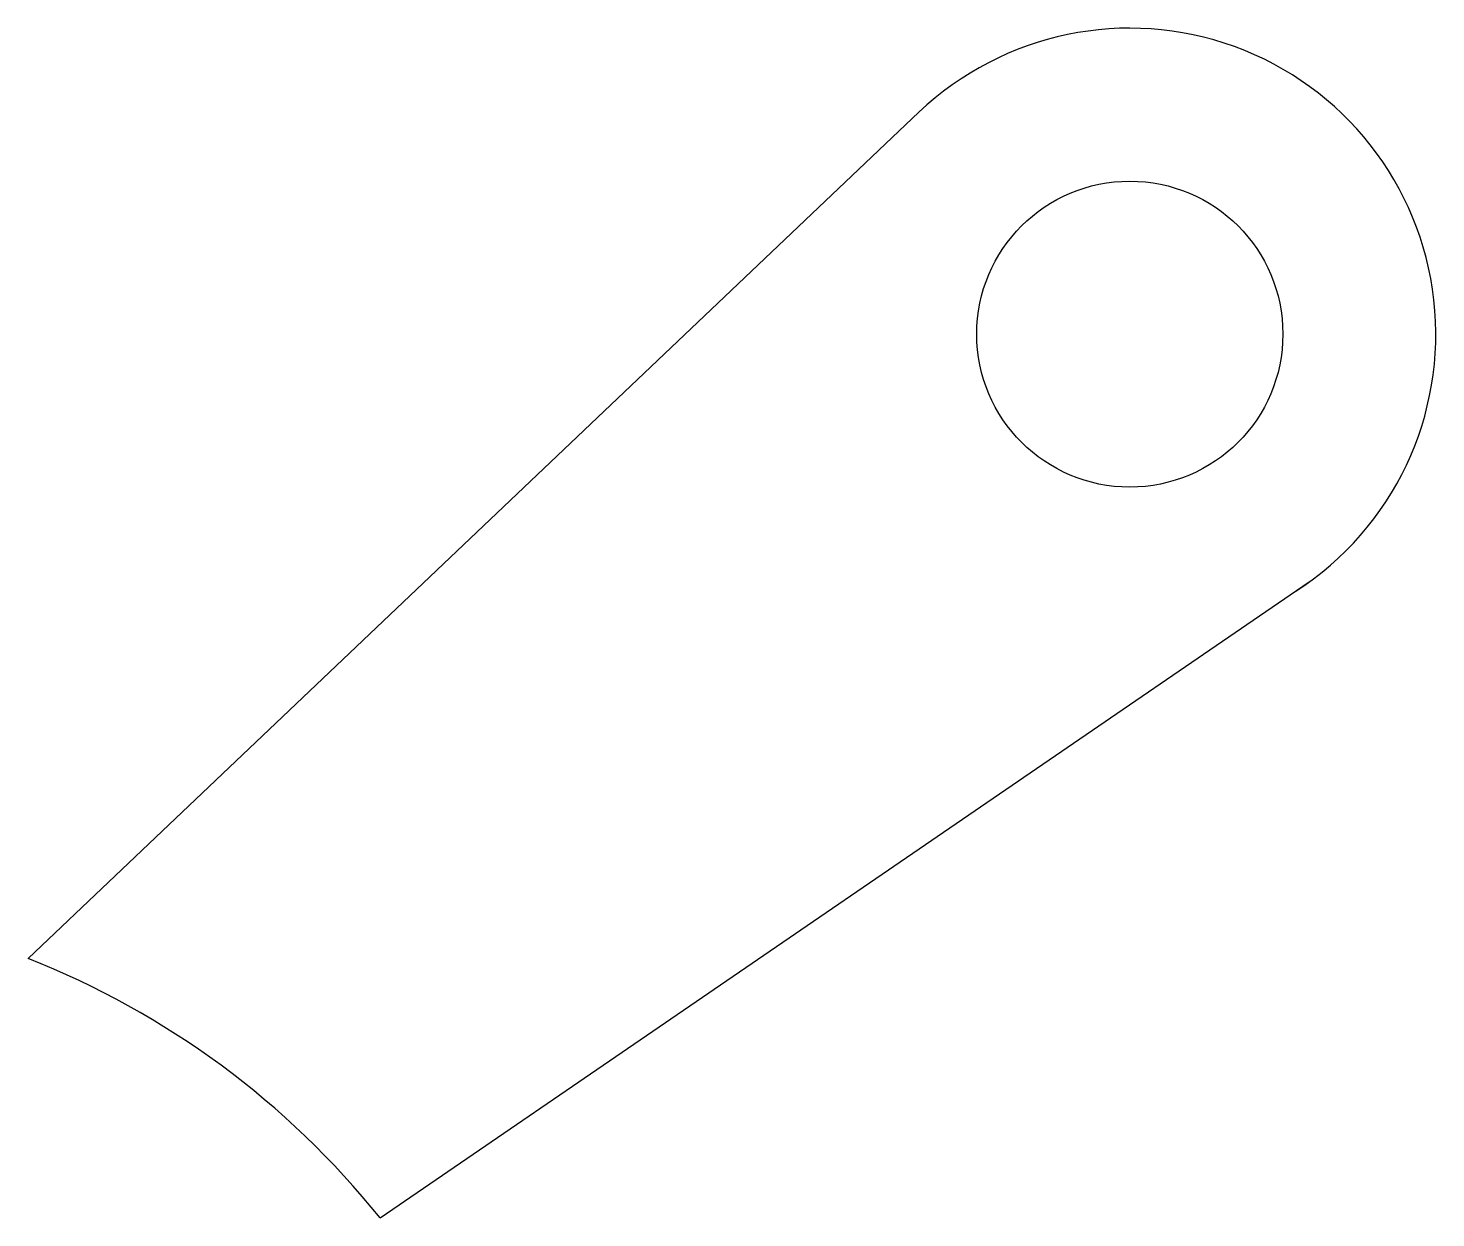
# Model space of a CAD drawing. Header units: millimetres. Extents: x 14.3 to 78.7, y 24.4 to 78.8.
import ezdxf

# ---------------------------------------------------------------- set-up
doc = ezdxf.new("R2010")
doc.units = ezdxf.units.MM

msp = doc.modelspace()

# ---------------------------------------------------------------- linework, layer by layer
at = {"color": 7, "linetype": 'Continuous'}
for p, q in [((14.319, 36.276), (55.067, 74.994)), ((30.415, 24.411), (72.923, 53.507))]:
    msp.add_line(p, q, dxfattribs=at)
msp.add_circle((64.711, 64.845), 7, dxfattribs=at)
for centre, radius, start, end in [((64.711, 64.845), 14, 302.86497, 133.53659), ((0, 0), 39, 38.75, 68.46)]:
    msp.add_arc(centre, radius, start, end, dxfattribs=at)

doc.saveas('drawing.dxf')
